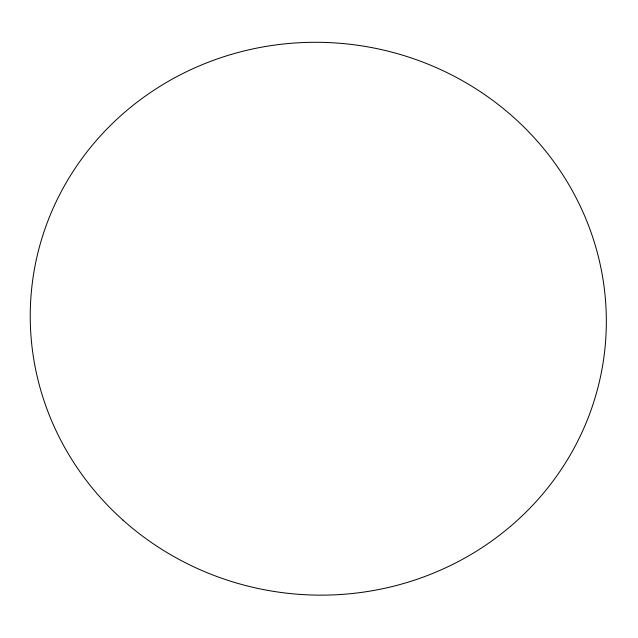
<?xml version="1.0" encoding="UTF-8"?>
<svg xmlns="http://www.w3.org/2000/svg" width="638" height="638" viewBox="0 0 638 638"><rect width="100%" height="100%" fill="white"/><g stroke="black" fill="none" stroke-linecap="round" stroke-linejoin="round"><path stroke-width="0.96" d="M123.006 520.137A288.209 276.278 6.5 0 0 599.313 381.971A288.209 276.278 6.5 0 0 232.543 54.047A288.209 276.278 6.5 0 0 123.006 520.137"/></g></svg>
